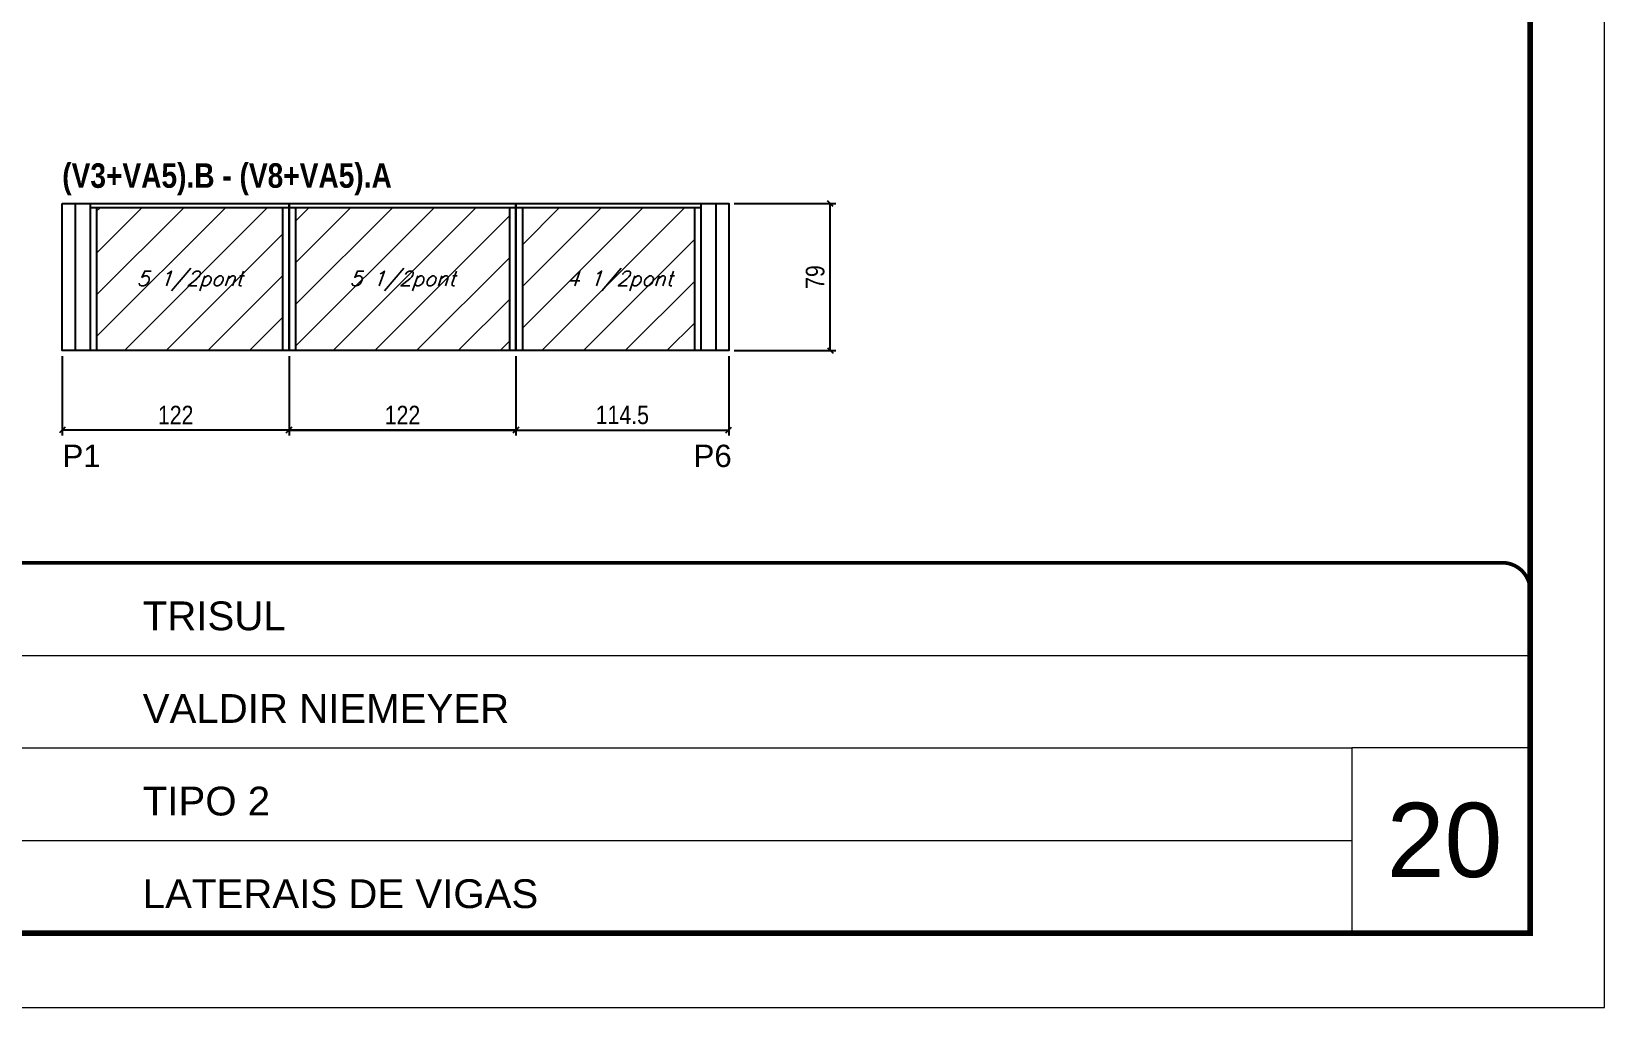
# Model space of a CAD drawing. Extents: x 3330 to 22105, y 1197 to 30204.
# Drawn here: x 18253 to 19100, y 24169 to 24694 of the extents above; entities that cross this region are included whole.
import ezdxf

# ---------------------------------------------------------------- set-up
doc = ezdxf.new("R2010")
doc.units = 0
doc.linetypes.add('CONTINUO', pattern=[0])
doc.linetypes.add('DASHED', pattern=[0.75, 0.5, -0.25])
for name, color, linetype in [('5', 5, 'Continuous'), ('COTA', 241, 'Continuous'), ('NOMENCLATURA', 7, 'Continuous'), ('Painéis', 200, 'Continuous'), ('SARR_2.2x7', 40, 'Continuous'), ('SARR_3.5x7', 81, 'Continuous'), ('texto', 7, 'Continuous')]:
    doc.layers.add(name, color=color, linetype=linetype)
for name, color, linetype, lineweight in [('CARIMBO', 255, 'Continuous', 9), ('Folhas', 255, 'Continuous', 9), ('Hachura', 251, 'Continuous', 9), ('SARRAFO DE PRESSAO', 251, 'DASHED', 9)]:
    doc.layers.add(name, color=color, linetype=linetype, lineweight=lineweight)
doc.styles.add('ARIAL', font='arial.ttf')
doc.styles.add('COTA TECNICA', font='techl___.ttf', dxfattribs={"height": 10})
doc.styles.add('Romans', font='romans.shx')
doc.styles.get("Standard").update_dxf_attribs({"font": 'arial.ttf'})
doc.styles.add('TECNICA', font='techb___.ttf', dxfattribs={"height": 10})
doc.dimstyles.new('PAINEL', dxfattribs={"dimtxt": 10, "dimasz": 3, "dimexe": 3, "dimexo": 3, "dimgap": 3, "dimtad": 1, "dimdec": 1, "dimzin": 12, "dimdsep": 46, "dimtxsty": 'COTA TECNICA', "dimblk1": 'OBLIQUE', "dimblk2": 'OBLIQUE', "dimsah": 1, "dimcen": 0.9, "dimclrd": 4, "dimclre": 4, "dimclrt": 240, "dimadec": 1, "dimazin": 3, "dimtfac": 1, "dimtdec": 1, "dimtmove": 0, "dimatfit": 3, "dimfxl": 1, "dimtolj": 1, "dimtzin": 12, "dimarcsym": 0})

# ---------------------------------------------------------------- blocks, each defined once
blk = doc.blocks.new('9999999999')
at = {"color": 30, "linetype": 'CONTINUO'}
for p, q in [((98564.56, 34379.64), (99583.98, 34379.64)), ((98564.56, 34329.83), (99487.98, 34329.83)), ((99583.98, 34329.83), (99487.98, 34329.83)), ((99487.98, 34329.83), (99487.98, 34230.21)), ((98564.56, 34280.02), (99487.98, 34280.02))]:
    blk.add_line(p, q, dxfattribs=at)
at = {"color": 30, "linetype": 'CONTINUO', "const_width": 2}
blk.add_lwpolyline([(99583.98, 34230.21), (99583.98, 34414.45, 0.414214), (99568.98, 34429.45), (98228.98, 34429.45, 0.414214), (98213.98, 34414.45), (98213.98, 34245.21, 0.414214), (98228.98, 34230.21), (99583.98, 34230.21)], format="xyb", dxfattribs=at)
at = {"layer": 'Folhas'}
blk.add_lwpolyline([(98138.98, 34190.21), (99623.98, 34190.21), (99623.98, 35240.21), (98138.98, 35240.21)], close=True, dxfattribs=at)
at = {"layer": 'Folhas', "color": 30, "const_width": 3}
blk.add_lwpolyline([(98213.98, 34230.21), (99583.98, 34230.21), (99583.98, 35200.21), (98213.98, 35200.21)], close=True, dxfattribs=at)
at = {"color": 7, "linetype": 'Continuous', "ltscale": 5, "style": 'ARIAL'}
for s, height, p in [('TRISUL', 15.483, (98837.68, 34393.13)), ('VALDIR NIEMEYER', 15.4829, (98837.68, 34343.32)), ('TIPO 2', 15.483, (98837.68, 34293.51)), ('LATERAIS DE VIGAS', 15.4829, (98837.68, 34243.7))]:
    blk.add_text(s, height=height, dxfattribs=at).set_placement(p)
blk = doc.blocks.new('_Oblique')
at = {"color": 0, "linetype": 'ByBlock', "lineweight": -2}
blk.add_line((-0.5, -0.5), (0.5, 0.5), dxfattribs=at)
blk = doc.blocks.new('*D2180')
at = {"layer": 'COTA', "color": 4, "linetype": 'ByBlock', "lineweight": -2, "transparency": 16777216}
for p, q in [((18269.97, 24519.21), (18269.97, 24476.45)), ((18391.97, 24519.21), (18391.97, 24476.45)), ((18391.97, 24479.45), (18269.97, 24479.45))]:
    blk.add_line(p, q, dxfattribs=at)
at = {"layer": 'Defpoints', "color": 0, "linetype": 'ByBlock', "transparency": 16777216}
for p in [(18269.97, 24522.21), (18391.97, 24522.21), (18269.97, 24479.45)]:
    blk.add_point(p, dxfattribs=at)
at = {"layer": 'COTA', "color": 4, "linetype": 'ByBlock', "lineweight": -2, "transparency": 16777216, "xscale": 3, "yscale": 3, "zscale": 3, "rotation": 180}
blk.add_blockref('_Oblique', (18269.97, 24479.45), dxfattribs=at)
at = {"layer": 'COTA', "color": 4, "linetype": 'ByBlock', "lineweight": -2, "transparency": 16777216, "xscale": 3, "yscale": 3, "zscale": 3}
blk.add_blockref('_Oblique', (18391.97, 24479.45), dxfattribs=at)
at = {"layer": 'COTA', "color": 240, "linetype": 'ByBlock', "transparency": 16777216, "insert": (18330.97, 24487.5), "char_height": 10, "attachment_point": 5, "style": 'COTA TECNICA'}
blk.add_mtext('\\A1;122', dxfattribs=at)
blk = doc.blocks.new('*D2181')
at = {"layer": 'COTA', "color": 4, "linetype": 'ByBlock', "lineweight": -2, "transparency": 16777216}
for p, q in [((18391.97, 24519.21), (18391.97, 24476.45)), ((18513.97, 24519.21), (18513.97, 24476.45)), ((18391.97, 24479.45), (18513.97, 24479.45))]:
    blk.add_line(p, q, dxfattribs=at)
at = {"layer": 'Defpoints', "color": 0, "linetype": 'ByBlock', "transparency": 16777216}
for p in [(18391.97, 24522.21), (18513.97, 24522.21), (18513.97, 24479.45)]:
    blk.add_point(p, dxfattribs=at)
at = {"layer": 'COTA', "color": 4, "linetype": 'ByBlock', "lineweight": -2, "transparency": 16777216, "xscale": 3, "yscale": 3, "zscale": 3, "rotation": 180}
blk.add_blockref('_Oblique', (18391.97, 24479.45), dxfattribs=at)
at = {"layer": 'COTA', "color": 4, "linetype": 'ByBlock', "lineweight": -2, "transparency": 16777216, "xscale": 3, "yscale": 3, "zscale": 3}
blk.add_blockref('_Oblique', (18513.97, 24479.45), dxfattribs=at)
at = {"layer": 'COTA', "color": 240, "linetype": 'ByBlock', "transparency": 16777216, "insert": (18452.97, 24487.5), "char_height": 10, "attachment_point": 5, "style": 'COTA TECNICA'}
blk.add_mtext('\\A1;122', dxfattribs=at)
blk = doc.blocks.new('*D2182')
at = {"layer": 'COTA', "color": 4, "linetype": 'ByBlock', "lineweight": -2, "transparency": 16777216}
for p, q in [((18391.97, 24519.21), (18391.97, 24476.45)), ((18513.97, 24519.21), (18513.97, 24476.45)), ((18513.97, 24479.45), (18391.97, 24479.45))]:
    blk.add_line(p, q, dxfattribs=at)
at = {"layer": 'Defpoints', "color": 0, "linetype": 'ByBlock', "transparency": 16777216}
for p in [(18391.97, 24522.21), (18513.97, 24522.21), (18391.97, 24479.45)]:
    blk.add_point(p, dxfattribs=at)
at = {"layer": 'COTA', "color": 4, "linetype": 'ByBlock', "lineweight": -2, "transparency": 16777216, "xscale": 3, "yscale": 3, "zscale": 3, "rotation": 180}
blk.add_blockref('_Oblique', (18391.97, 24479.45), dxfattribs=at)
at = {"layer": 'COTA', "color": 4, "linetype": 'ByBlock', "lineweight": -2, "transparency": 16777216, "xscale": 3, "yscale": 3, "zscale": 3}
blk.add_blockref('_Oblique', (18513.97, 24479.45), dxfattribs=at)
at = {"layer": 'COTA', "color": 240, "linetype": 'ByBlock', "transparency": 16777216, "insert": (18452.97, 24487.5), "char_height": 10, "attachment_point": 5, "style": 'COTA TECNICA'}
blk.add_mtext('\\A1;122', dxfattribs=at)
blk = doc.blocks.new('*D2183')
at = {"layer": 'COTA', "color": 4, "linetype": 'ByBlock', "lineweight": -2, "transparency": 16777216}
for p, q in [((18513.97, 24519.21), (18513.97, 24476.45)), ((18628.47, 24519.21), (18628.47, 24476.45)), ((18513.97, 24479.45), (18628.47, 24479.45))]:
    blk.add_line(p, q, dxfattribs=at)
at = {"layer": 'Defpoints', "color": 0, "linetype": 'ByBlock', "transparency": 16777216}
for p in [(18513.97, 24522.21), (18628.47, 24522.21), (18628.47, 24479.45)]:
    blk.add_point(p, dxfattribs=at)
at = {"layer": 'COTA', "color": 4, "linetype": 'ByBlock', "lineweight": -2, "transparency": 16777216, "xscale": 3, "yscale": 3, "zscale": 3, "rotation": 180}
blk.add_blockref('_Oblique', (18513.97, 24479.45), dxfattribs=at)
at = {"layer": 'COTA', "color": 4, "linetype": 'ByBlock', "lineweight": -2, "transparency": 16777216, "xscale": 3, "yscale": 3, "zscale": 3}
blk.add_blockref('_Oblique', (18628.47, 24479.45), dxfattribs=at)
at = {"layer": 'COTA', "color": 240, "linetype": 'ByBlock', "transparency": 16777216, "insert": (18571.22, 24487.55), "char_height": 10, "attachment_point": 5, "style": 'COTA TECNICA'}
blk.add_mtext('\\A1;114.5', dxfattribs=at)
blk = doc.blocks.new('*D2184')
at = {"layer": 'COTA', "color": 4, "linetype": 'ByBlock', "lineweight": -2, "transparency": 16777216}
for p, q in [((18631.47, 24601.21), (18686.08, 24601.21)), ((18683.08, 24522.21), (18683.08, 24601.21)), ((18631.47, 24522.21), (18686.08, 24522.21))]:
    blk.add_line(p, q, dxfattribs=at)
at = {"layer": 'Defpoints', "color": 0, "linetype": 'ByBlock', "transparency": 16777216}
for p in [(18628.47, 24601.21), (18683.08, 24601.21), (18628.47, 24522.21)]:
    blk.add_point(p, dxfattribs=at)
at = {"layer": 'COTA', "color": 4, "linetype": 'ByBlock', "lineweight": -2, "transparency": 16777216, "xscale": 3, "yscale": 3, "zscale": 3}
for p, rotation in [((18683.08, 24601.21), 90), ((18683.08, 24522.21), 270)]:
    blk.add_blockref('_Oblique', p, dxfattribs=dict(at, rotation=rotation))
at = {"layer": 'COTA', "color": 240, "linetype": 'ByBlock', "transparency": 16777216, "insert": (18674.98, 24561.71), "char_height": 10, "attachment_point": 5, "rotation": 90, "style": 'COTA TECNICA'}
blk.add_mtext('\\A1;79', dxfattribs=at)

msp = doc.modelspace()

# ---------------------------------------------------------------- hatches: boundary and pattern name
at = {"layer": 'Hachura', "linetype": 'ByBlock'}
h = msp.add_hatch(dxfattribs=at)
h.set_pattern_fill('ANSI31', color=256, scale=5)
h.paths.add_polyline_path([(18288.47, 24599.01), (18288.47, 24522.21), (18388.47, 24522.21), (18388.47, 24599.01)])
h.paths.add_polyline_path([(18395.47, 24599.01), (18395.47, 24522.21), (18510.47, 24522.21), (18510.47, 24599.01)])
h.paths.add_polyline_path([(18517.47, 24599.01), (18517.47, 24522.21), (18609.97, 24522.21), (18609.97, 24599.01)])

# ---------------------------------------------------------------- linework, layer by layer
at = {"layer": 'Painéis', "linetype": 'Continuous'}
for points in [[(18269.97, 24601.21), (18391.97, 24601.21), (18391.97, 24522.21), (18269.97, 24522.21)], [(18391.97, 24601.21), (18513.97, 24601.21), (18513.97, 24522.21), (18391.97, 24522.21)], [(18513.97, 24601.21), (18628.47, 24601.21), (18628.47, 24522.21), (18513.97, 24522.21)]]:
    msp.add_lwpolyline(points, close=True, dxfattribs=at)
at = {"layer": 'SARR_2.2x7', "linetype": 'Continuous'}
for p, q in [((18276.97, 24601.21), (18276.97, 24522.21)), ((18391.97, 24599.01), (18284.97, 24599.01)), ((18513.97, 24599.01), (18391.97, 24599.01)), ((18613.47, 24599.01), (18513.97, 24599.01)), ((18621.47, 24601.21), (18621.47, 24522.21))]:
    msp.add_line(p, q, dxfattribs=at)
at = {"layer": 'SARR_3.5x7'}
for p, q in [((18284.97, 24601.21), (18284.97, 24522.21)), ((18288.47, 24599.01), (18288.47, 24522.21)), ((18388.47, 24599.01), (18388.47, 24522.21)), ((18395.47, 24599.01), (18395.47, 24522.21)), ((18510.47, 24599.01), (18510.47, 24522.21)), ((18517.47, 24599.01), (18517.47, 24522.21)), ((18609.97, 24599.01), (18609.97, 24522.21)), ((18613.47, 24601.21), (18613.47, 24522.21))]:
    msp.add_line(p, q, dxfattribs=at)

# ---------------------------------------------------------------- block references
at = {"layer": 'SARRAFO DE PRESSAO', "color": 6, "linetype": 'ByBlock'}
msp.add_blockref('9999999999', (-80524.42, -10021.38), dxfattribs=at)

# ---------------------------------------------------------------- texts
at = {"layer": '5', "linetype": 'Continuous'}
for s, p in [('P1', (18270.1, 24459.55)), ('P6', (18609.56, 24459.55))]:
    msp.add_text(s, height=12, rotation=359.99996, dxfattribs=at).set_placement(p)
at = {"layer": 'CARIMBO', "style": 'ARIAL'}
msp.add_text('20', height=40, dxfattribs=at).set_placement((18982.42, 24238.97))
at = {"layer": 'NOMENCLATURA', "style": 'TECNICA'}
msp.add_text('(V3+VA5).B - (V8+VA5).A', height=13.2, dxfattribs=at).set_placement((18269.97, 24609.73))
at = {"layer": 'texto', "color": 2, "char_height": 8, "attachment_point": 5, "style": 'Romans'}
for s, insert in [('{\\Q19;\\C256;5 1/2pont}', (18338.47, 24559.64)), ('{\\Q19;\\C256;5 1/2pont}', (18452.97, 24559.64)), ('{\\Q19;\\C256;4 1/2pont}', (18569.85, 24559.64))]:
    msp.add_mtext(s, dxfattribs=dict(at, insert=insert))

# ---------------------------------------------------------------- dimensions: what is measured, and where the dimension line sits
at = {"layer": 'COTA', "linetype": 'ByBlock'}
dim = msp.add_linear_dim(base=(18683.08, 24601.21), p1=(18628.47, 24522.21), p2=(18628.47, 24601.21), angle=90, dimstyle='PAINEL', dxfattribs=at)
dim.commit()
dim.dimension.update_dxf_attribs({"geometry": '*D2184', "text_midpoint": (18674.98, 24561.71)})
for base, p1, p2, picture, middle in [((18269.97, 24479.45), (18391.97, 24522.21), (18269.97, 24522.21), '*D2180', (18330.97, 24487.5)), ((18513.97, 24479.45), (18391.97, 24522.21), (18513.97, 24522.21), '*D2181', (18452.97, 24487.5)), ((18391.97, 24479.45), (18513.97, 24522.21), (18391.97, 24522.21), '*D2182', (18452.97, 24487.5)), ((18628.47, 24479.45), (18513.97, 24522.21), (18628.47, 24522.21), '*D2183', (18571.22, 24487.55))]:
    dim = msp.add_linear_dim(base=base, p1=p1, p2=p2, dimstyle='PAINEL', dxfattribs=at)
    dim.commit()
    dim.dimension.update_dxf_attribs({"geometry": picture, "text_midpoint": middle})

doc.saveas('drawing.dxf')
